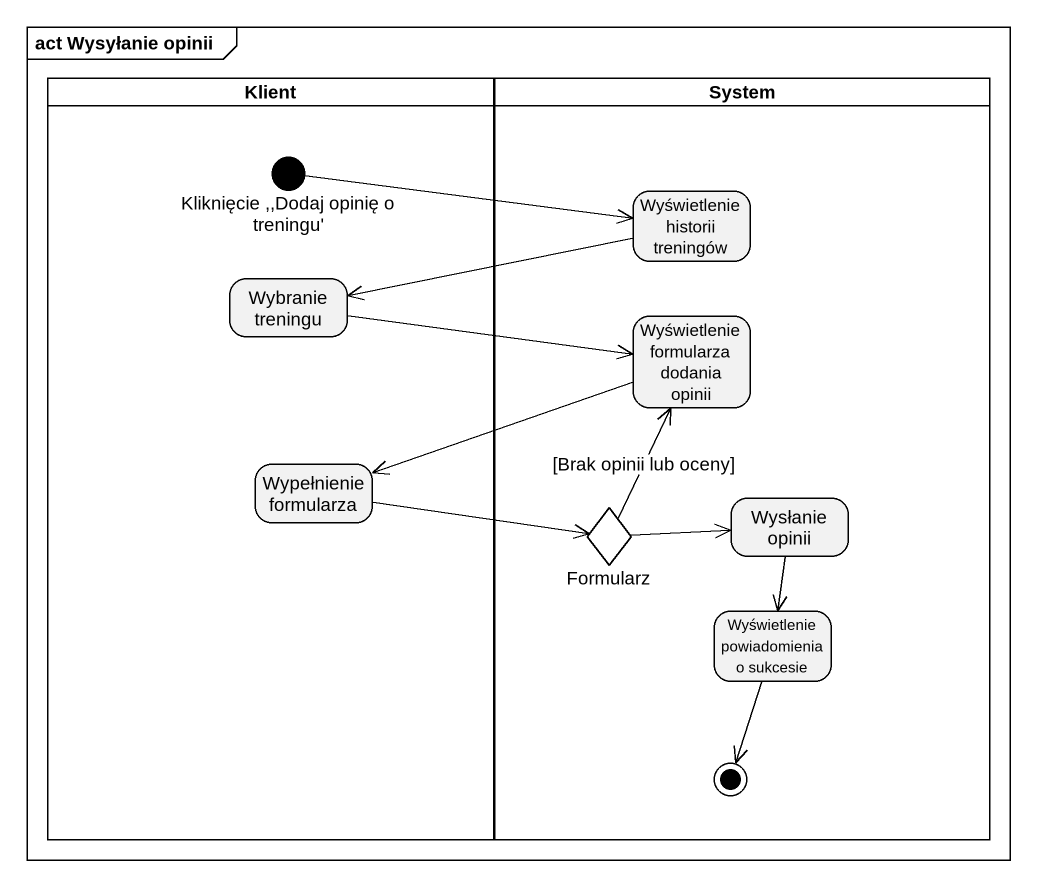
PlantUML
@startuml
mainframe act Wysyłanie opinii
hide empty description
state Klient <<partition>> {
  state "Kliknięcie ,,Dodaj opinię o treningu'" as Kliknięcie_Dodaj_opinię_o <<start>>
  state "Wybranie treningu" as Wybranie_treningu
  state "Wypełnienie formularza" as Wypełnienie_formularza
}
state System <<partition>> {
  state "Wyświetlenie historii treningów" as Wyświetlenie_historii
  state "Wyświetlenie formularza dodania opinii" as Wyświetlenie_formularza
  state Formularz <<choice>>
  state "Wysłanie opinii" as Wysłanie_opinii
  state "Wyświetlenie powiadomienia o sukcesie" as Wyświetlenie_powiadomienia
  Wyświetlenie_powiadomienia --> [*]
}
Kliknięcie_Dodaj_opinię_o -right-> Wyświetlenie_historii
Wyświetlenie_historii -left-> Wybranie_treningu
Wybranie_treningu -right-> Wyświetlenie_formularza
Wyświetlenie_formularza -left-> Wypełnienie_formularza
Wypełnienie_formularza -right-> Formularz
Formularz -up-> Wyświetlenie_formularza : [Brak opinii lub oceny]
Formularz -right-> Wysłanie_opinii
Wysłanie_opinii --> Wyświetlenie_powiadomienia
@enduml
